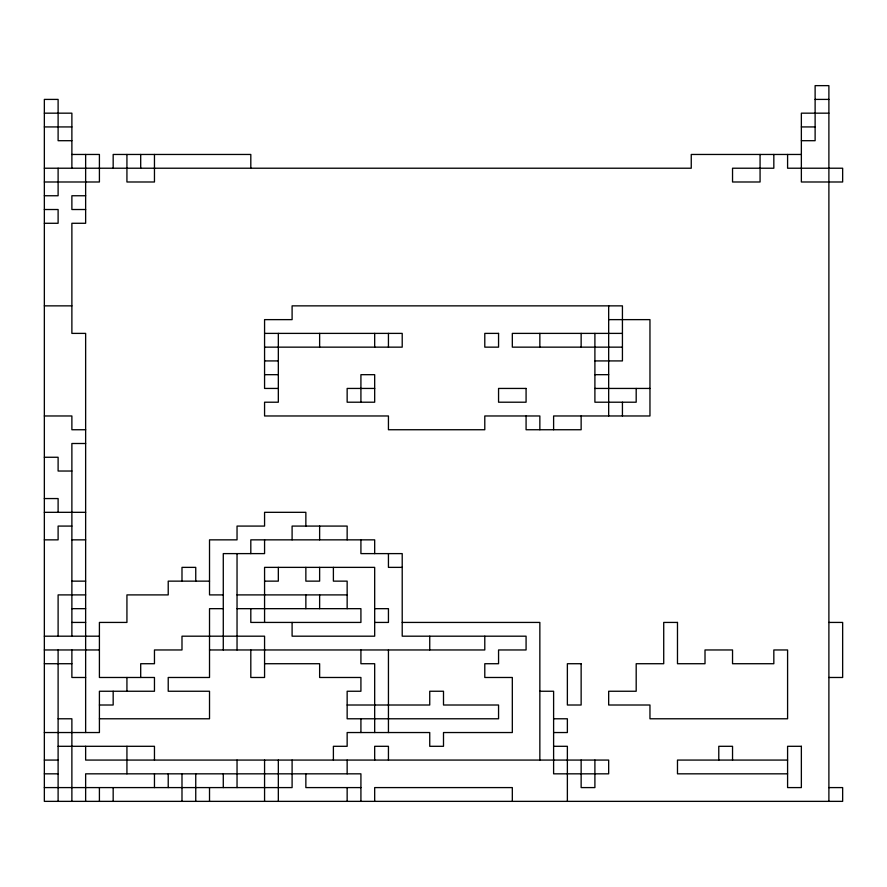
<?xml version="1.0" encoding="UTF-8"?>
<svg xmlns="http://www.w3.org/2000/svg" width="887" height="887" viewBox="0 0 887 887"><rect width="100%" height="100%" fill="white"/><g stroke="black" fill="none" stroke-linecap="round" stroke-linejoin="round"><path stroke-width="1.33" d="M815.12 99.411L828.89 99.411M44.35 113.17L71.88 113.17L71.88 168.22M828.89 113.17L801.36 113.17L801.36 181.99L842.65 181.99L842.65 168.22L787.589 168.22L787.589 154.46M44.35 126.93L71.88 126.93M801.36 126.93L815.12 126.93M71.88 140.7L58.11 140.7L58.11 99.411L44.35 99.411L44.35 801.36L842.65 801.36L842.65 787.589L828.89 787.589M801.36 140.7L815.12 140.7L815.12 85.64L828.89 85.64L828.89 801.36M71.88 154.46L99.411 154.46L99.411 181.99L44.35 181.99M801.36 154.46L691.25 154.46L691.25 168.22L44.35 168.22M44.35 195.75L58.11 195.75L58.11 168.22M85.64 195.75L71.88 195.75L71.88 209.52L85.64 209.52M44.35 209.52L58.11 209.52L58.11 223.28L44.35 223.28M44.35 305.86L71.88 305.86M608.67 319.63L649.96 319.63L649.96 415.97L553.61 415.97L553.61 429.74M264.57 333.39L402.21 333.39L402.21 347.15L264.57 347.15M622.43 333.39L512.32 333.39L512.32 347.15L622.43 347.15M264.57 360.92L278.33 360.92M594.9 360.92L622.43 360.92L622.43 305.86L292.1 305.86L292.1 319.63L264.57 319.63L264.57 388.439L278.33 388.439M264.57 374.68L278.33 374.68M594.9 374.68L608.67 374.68M374.68 388.439L347.15 388.439L347.15 402.21L374.68 402.21L374.68 374.68L360.92 374.68L360.92 402.21M594.9 388.439L649.96 388.439M44.35 415.97L71.88 415.97L71.88 429.74L85.64 429.74M85.64 443.5L71.88 443.5L71.88 636.19M44.35 457.26L58.11 457.26L58.11 471.03L71.88 471.03M44.35 498.561L58.11 498.561L58.11 512.32M44.35 512.32L85.64 512.32M71.88 526.08L58.11 526.08L58.11 539.85L44.35 539.85M71.88 539.85L85.64 539.85M402.21 567.37L388.439 567.37L388.439 553.61M71.88 581.14L85.64 581.14M209.52 581.14L168.22 581.14L168.22 594.9L126.93 594.9L126.93 622.43L99.411 622.43L99.411 677.48L154.46 677.48L154.46 691.25L99.411 691.25L99.411 732.54L44.35 732.54M264.57 581.14L278.33 581.14L278.33 567.37M85.64 594.9L58.11 594.9L58.11 636.19M223.28 594.9L209.52 594.9L209.52 539.85L237.04 539.85L237.04 526.08L264.57 526.08L264.57 512.32L305.86 512.32L305.86 526.08M237.04 594.9L347.15 594.9M71.88 608.67L85.64 608.67M223.28 608.67L209.52 608.67L209.52 677.48L168.22 677.48L168.22 691.25L209.52 691.25L209.52 718.78L99.411 718.78M237.04 608.67L360.92 608.67L360.92 622.43L250.81 622.43L250.81 608.67M374.68 608.67L388.439 608.67L388.439 622.43L374.68 622.43M71.88 622.43L85.64 622.43M402.21 622.43L539.85 622.43L539.85 760.07M828.89 622.43L842.65 622.43L842.65 677.48L828.89 677.48M44.35 636.19L99.411 636.19M44.35 649.96L99.411 649.96M209.52 649.96L484.79 649.96L484.79 636.19M44.35 663.72L71.88 663.72M264.57 663.72L319.63 663.72L319.63 677.48L360.92 677.48L360.92 691.25L347.15 691.25L347.15 718.78L498.561 718.78L498.561 705.01L443.5 705.01L443.5 691.25L429.74 691.25L429.74 705.01L347.15 705.01M85.64 677.48L71.88 677.48L71.88 649.96M539.85 691.25L553.61 691.25L553.61 773.83L608.67 773.83L608.67 760.07L85.64 760.07L85.64 746.3M99.411 705.01L113.17 705.01L113.17 691.25M58.11 718.78L71.88 718.78L71.88 801.36M553.61 718.78L567.37 718.78L567.37 732.54L553.61 732.54M58.11 746.3L154.46 746.3L154.46 760.07M553.61 746.3L567.37 746.3L567.37 801.36M44.35 760.07L58.11 760.07M787.589 760.07L677.48 760.07L677.48 773.83L787.589 773.83M44.35 773.83L58.11 773.83M44.35 787.589L292.1 787.589L292.1 760.07M360.92 787.589L305.86 787.589L305.86 773.83M773.83 154.46L773.83 168.22L732.54 168.22L732.54 181.99L760.07 181.99L760.07 154.46M732.54 760.07L732.54 746.3L718.78 746.3L718.78 760.07M636.19 388.439L636.19 402.21L594.9 402.21L594.9 333.39M622.43 402.21L622.43 415.97M608.67 305.86L608.67 415.97M594.9 760.07L594.9 787.589L581.14 787.589L581.14 760.07M581.14 333.39L581.14 347.15M581.14 415.97L581.14 429.74L526.08 429.74L526.08 415.97M539.85 333.39L539.85 347.15M539.85 429.74L539.85 415.97L484.79 415.97L484.79 429.74L388.439 429.74L388.439 415.97L264.57 415.97L264.57 402.21L278.33 402.21L278.33 333.39M512.32 801.36L512.32 787.589L374.68 787.589L374.68 801.36M429.74 636.19L429.74 649.96M388.439 333.39L388.439 347.15M388.439 649.96L388.439 732.54M388.439 760.07L388.439 746.3L374.68 746.3L374.68 760.07M374.68 333.39L374.68 347.15M374.68 553.61L374.68 539.85L250.81 539.85L250.81 553.61M374.68 732.54L374.68 663.72L360.92 663.72L360.92 649.96M360.92 539.85L360.92 553.61L402.21 553.61L402.21 636.19L526.08 636.19L526.08 649.96L498.561 649.96L498.561 663.72L484.79 663.72L484.79 677.48L512.32 677.48L512.32 732.54L443.5 732.54L443.5 746.3L429.74 746.3L429.74 732.54L347.15 732.54L347.15 746.3L333.39 746.3L333.39 760.07M360.92 718.78L360.92 732.54M360.92 801.36L360.92 773.83L85.64 773.83L85.64 801.36M347.15 539.85L347.15 526.08L292.1 526.08L292.1 539.85M347.15 608.67L347.15 581.14L333.39 581.14L333.39 567.37M347.15 760.07L347.15 773.83M347.15 787.589L347.15 801.36M319.63 333.39L319.63 347.15M319.63 526.08L319.63 539.85M319.63 567.37L319.63 581.14L305.86 581.14L305.86 567.37M319.63 594.9L319.63 608.67M305.86 594.9L305.86 608.67M292.1 622.43L292.1 636.19L374.68 636.19L374.68 567.37L264.57 567.37L264.57 622.43M278.33 760.07L278.33 801.36M264.57 539.85L264.57 553.61L223.28 553.61L223.28 649.96M264.57 760.07L264.57 801.36M250.81 168.22L250.81 154.46L113.17 154.46L113.17 168.22M250.81 649.96L250.81 677.48L264.57 677.48L264.57 636.19L181.99 636.19L181.99 649.96L154.46 649.96L154.46 663.72L140.7 663.72L140.7 677.48M237.04 553.61L237.04 649.96M237.04 760.07L237.04 787.589M223.28 773.83L223.28 787.589M209.52 787.589L209.52 801.36M195.75 581.14L195.75 567.37L181.99 567.37L181.99 581.14M195.75 773.83L195.75 801.36M181.99 773.83L181.99 801.36M168.22 773.83L168.22 787.589M154.46 154.46L154.46 181.99L126.93 181.99L126.93 154.46M154.46 773.83L154.46 787.589M140.7 154.46L140.7 168.22M126.93 677.48L126.93 691.25M126.93 746.3L126.93 773.83M113.17 787.589L113.17 801.36M99.411 787.589L99.411 801.36M85.64 154.46L85.64 223.28L71.88 223.28L71.88 333.39L85.64 333.39L85.64 732.54M58.11 649.96L58.11 801.36M498.561 333.39L484.79 333.39L484.79 347.15L498.561 347.15L498.561 333.39M526.08 388.439L498.561 388.439L498.561 402.21L526.08 402.21L526.08 388.439M677.48 622.43L663.72 622.43L663.72 663.72L636.19 663.72L636.19 691.25L608.67 691.25L608.67 705.01L649.96 705.01L649.96 718.78L787.589 718.78L787.589 649.96L773.83 649.96L773.83 663.72L732.54 663.72L732.54 649.96L705.01 649.96L705.01 663.72L677.48 663.72L677.48 622.43M581.14 663.72L567.37 663.72L567.37 705.01L581.14 705.01L581.14 663.72M801.36 746.3L787.589 746.3L787.589 787.589L801.36 787.589L801.36 746.3"/></g></svg>
